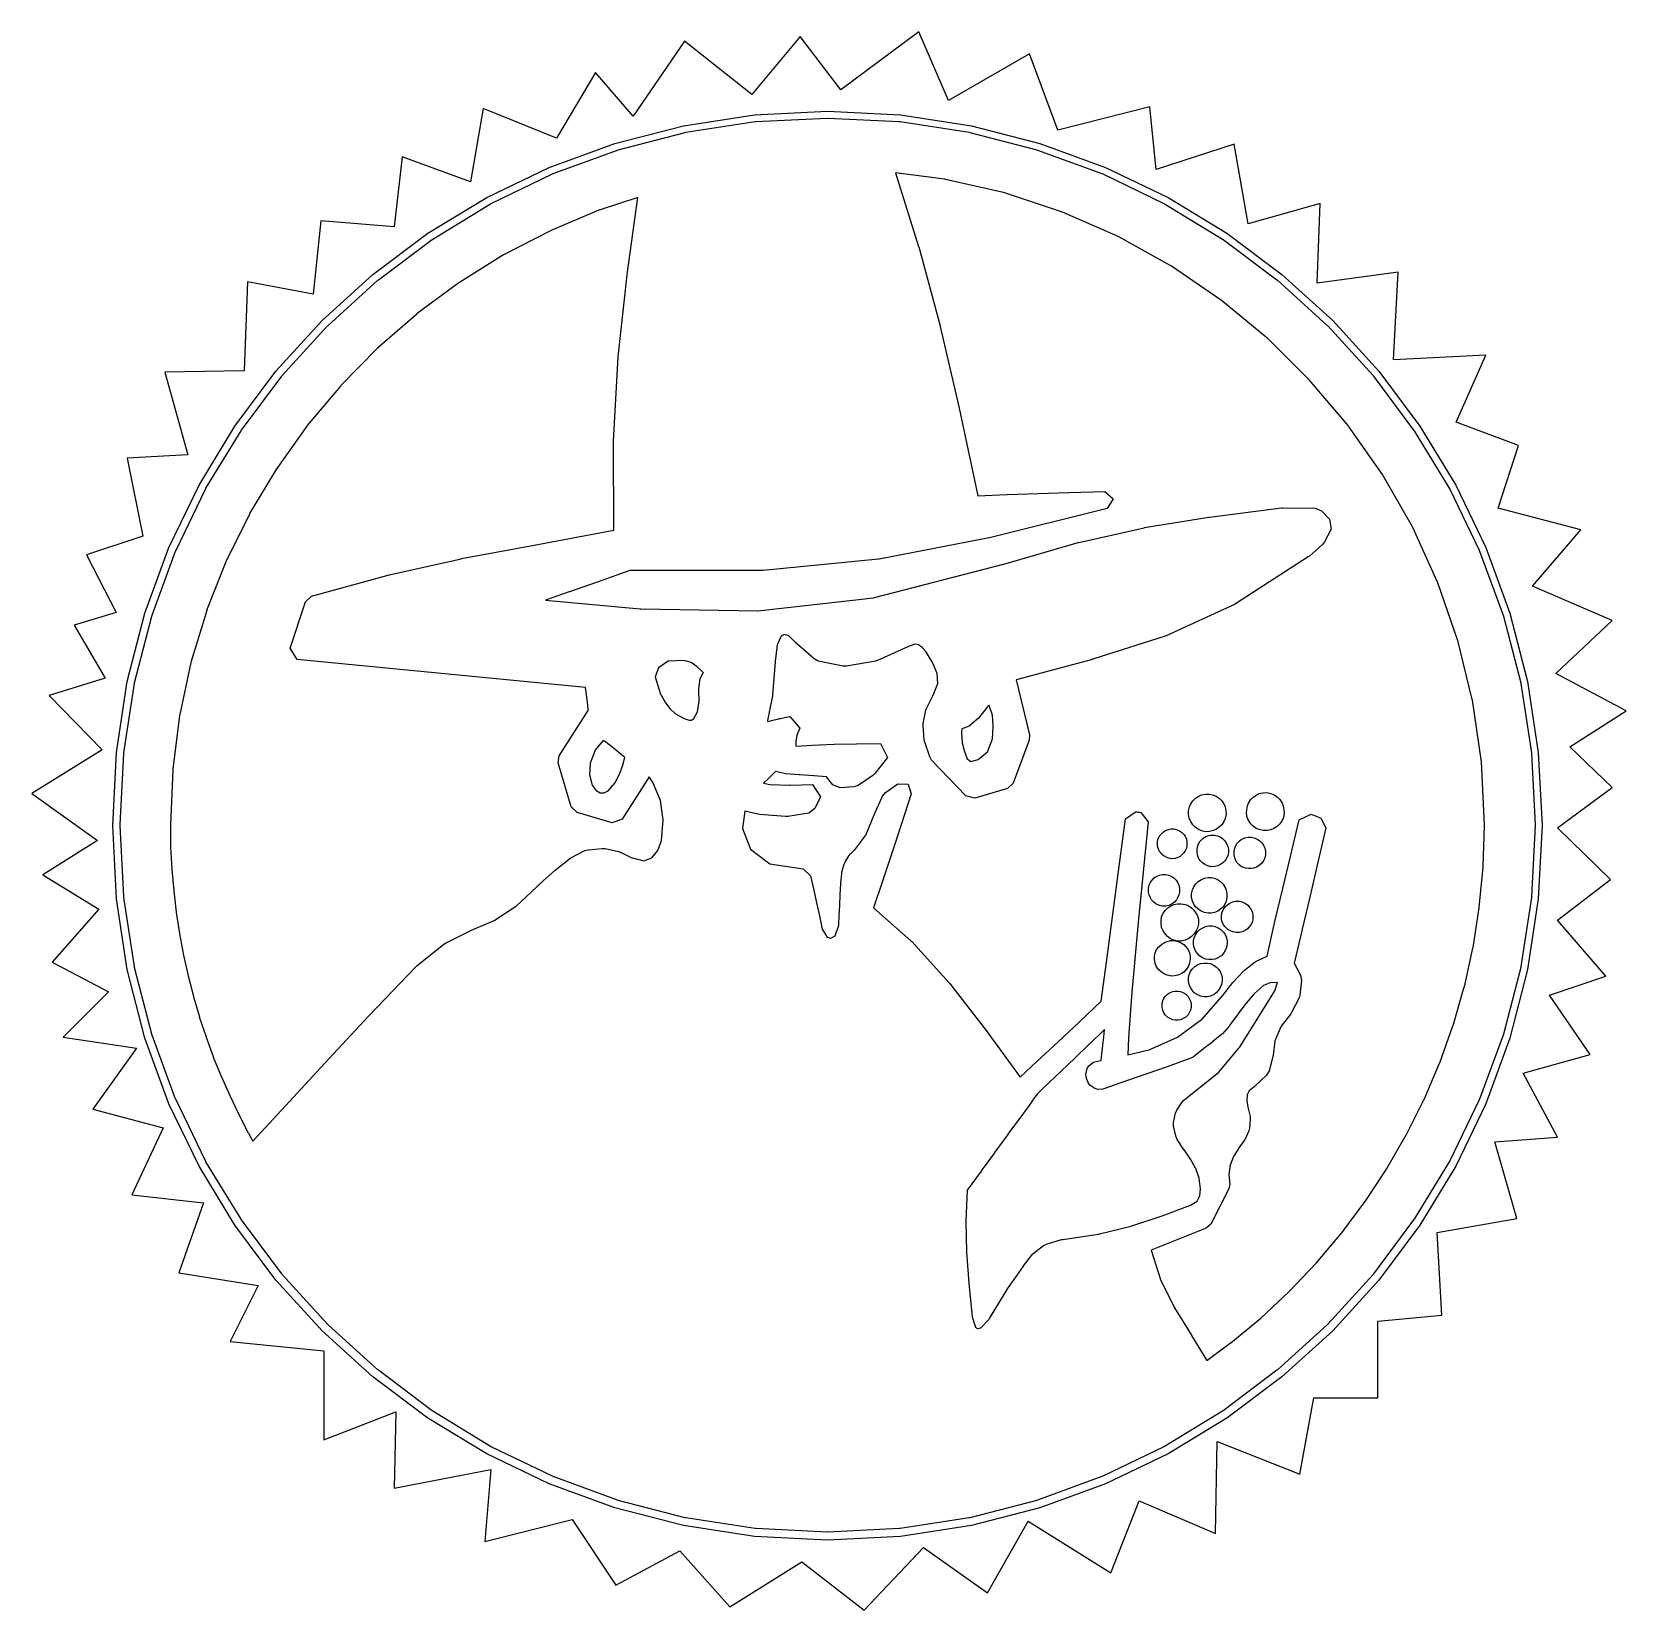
# Model space of a CAD drawing. Extents: x 0 to 83.4, y 0 to 82.6.
import ezdxf

# ---------------------------------------------------------------- set-up
doc = ezdxf.new("R2010")
doc.units = 0
for name, color, linetype in [('Base', 7, 'CONTINUOUS'), ('Inner', 7, 'CONTINUOUS'), ('Outer', 7, 'CONTINUOUS')]:
    doc.layers.add(name, color=color, linetype=linetype)

msp = doc.modelspace()

# ---------------------------------------------------------------- linework, layer by layer
at = {"layer": 'Base', "color": 7}
msp.add_lwpolyline([(46.407917, 82.611736), (42.324514, 79.586667), (40.199028, 82.364792), (37.667847, 79.339722), (34.157708, 82.117847), (31.458958, 78.193194), (29.501042, 80.48625), (27.454931, 77.055486), (23.618472, 78.607708), (22.957014, 74.762431), (19.3675, 76.076528), (18.952986, 72.398819), (15.116528, 72.725139), (14.710833, 68.879861), (11.280069, 69.5325), (11.1125, 64.875833), (6.949722, 64.796458), (8.166806, 60.466111), (4.982986, 60.298542), (5.803194, 56.215139), (2.8575, 55.236181), (4.409722, 52.211111), (2.204861, 51.558472), (3.836458, 48.780347), (0.899583, 47.880764), (3.677708, 45.023264), (0, 42.739028), (3.430764, 40.287222), (0.573264, 38.488056), (3.510139, 36.688889), (1.058333, 33.910764), (4.004028, 32.358542), (1.631597, 29.986111), (5.476875, 29.412847), (3.183819, 26.229028), (6.861528, 25.250069), (5.229931, 21.731111), (8.987014, 21.325417), (7.681736, 17.647708), (11.844514, 16.995069), (10.380486, 14.058194), (15.284097, 13.564306), (15.284097, 8.907639), (19.041181, 10.380472), (18.952986, 6.376472), (24.024167, 7.355417), (23.697847, 3.598333), (28.275139, 4.736028), (30.559375, 1.305278), (33.910764, 3.104444), (36.521319, 0.167584), (40.287222, 2.531195), (43.550417, 0), (46.654861, 3.272028), (50.00625, 0.899583), (52.131736, 4.656667), (56.462083, 1.957917), (57.934931, 5.723805), (61.938958, 4.004028), (62.018333, 8.82825), (66.348681, 7.108472), (67.080694, 11.1125), (70.432083, 11.1125), (70.432083, 15.116528), (73.783472, 15.442847), (73.536528, 19.773194), (77.708125, 20.505208), (76.561597, 24.509236), (79.833611, 24.756181), (78.034444, 28.107569), (81.544583, 29.086528), (79.419097, 32.190972), (82.364792, 33.17875), (79.833611, 36.115625), (82.611736, 38.241111), (79.833611, 40.939861), (82.691111, 43.065347), (80.48625, 45.182014), (83.423125, 47.069375), (79.745417, 49.027292), (82.691111, 51.805417), (78.528333, 53.604583), (81.059514, 56.541458), (76.729167, 57.687986), (77.7875, 60.96), (74.524306, 62.185903), (76.076528, 65.696042), (71.252292, 65.449097), (71.499236, 70.026389), (67.248264, 69.453125), (67.407014, 73.624722), (63.649931, 72.557569), (62.917917, 76.729167), (58.834514, 75.415069), (58.508194, 78.687083), (53.683958, 77.461181), (52.211111, 81.465208), (47.960139, 79.013403), (46.407917, 82.611736), (42.324514, 79.586667), (40.199028, 82.364792), (37.667847, 79.339722), (34.157708, 82.117847), (31.458958, 78.193194), (29.501042, 80.48625), (27.454931, 77.055486), (23.618472, 78.607708), (22.957014, 74.762431), (19.3675, 76.076528), (18.952986, 72.398819), (15.116528, 72.725139), (14.710833, 68.879861), (11.280069, 69.5325), (11.1125, 64.875833), (6.949722, 64.796458), (8.166806, 60.466111), (4.982986, 60.298542), (5.803194, 56.215139), (2.8575, 55.236181), (4.409722, 52.211111), (2.204861, 51.558472), (3.836458, 48.780347), (0.899583, 47.880764), (3.677708, 45.023264), (0, 42.739028), (3.430764, 40.287222), (0.573264, 38.488056), (3.510139, 36.688889), (1.058333, 33.910764), (4.004028, 32.358542), (1.631597, 29.986111), (5.476875, 29.412847), (3.183819, 26.229028), (6.861528, 25.250069), (5.229931, 21.731111), (8.987014, 21.325417), (7.681736, 17.647708), (11.844514, 16.995069), (10.380486, 14.058194), (15.284097, 13.564306), (15.284097, 8.907639), (19.041181, 10.380472), (18.952986, 6.376472), (24.024167, 7.355417), (23.697847, 3.598333), (28.275139, 4.736028), (30.559375, 1.305278), (33.910764, 3.104444), (36.521319, 0.167584), (40.287222, 2.531195), (43.550417, 0), (46.654861, 3.272028), (50.00625, 0.899583), (52.131736, 4.656667), (56.462083, 1.957917), (57.934931, 5.723805), (61.938958, 4.004028), (62.018333, 8.82825), (66.348681, 7.108472), (67.080694, 11.1125), (70.432083, 11.1125), (70.432083, 15.116528), (73.783472, 15.442847), (73.536528, 19.773194), (77.708125, 20.505208), (76.561597, 24.509236), (79.833611, 24.756181), (78.034444, 28.107569), (81.544583, 29.086528), (79.419097, 32.190972), (82.364792, 33.17875), (79.833611, 36.115625), (82.611736, 38.241111), (79.833611, 40.939861), (82.691111, 43.065347), (80.48625, 45.182014), (83.423125, 47.069375), (79.745417, 49.027292), (82.691111, 51.805417), (78.528333, 53.604583), (81.059514, 56.541458), (76.729167, 57.687986), (77.7875, 60.96), (74.524306, 62.185903), (76.076528, 65.696042), (71.252292, 65.449097), (71.499236, 70.026389), (67.248264, 69.453125), (67.407014, 73.624722), (63.649931, 72.557569), (62.917917, 76.729167), (58.834514, 75.415069), (58.508194, 78.687083), (53.683958, 77.461181), (52.211111, 81.465208), (47.960139, 79.013403), (46.407917, 82.611736)], dxfattribs=at)
at = {"layer": 'Inner', "color": 7}
for points in [[(41.612323, 4.078993), (37.885374, 4.276302), (37.841527, 4.276302), (34.22419, 4.824383), (34.180343, 4.835344), (30.683588, 5.745158), (30.639742, 5.756119), (27.285488, 6.994781), (27.241641, 7.016703), (24.04085, 8.551328), (23.997003, 8.57325), (20.982559, 10.414802), (20.949673, 10.436723), (18.132539, 12.552315), (18.099653, 12.574237), (15.50175, 14.930984), (15.468864, 14.96387), (13.101155, 17.572734), (13.079234, 17.60562), (10.974604, 20.422756), (10.952682, 20.455638), (9.111131, 23.470083), (9.089209, 23.513929), (7.543621, 26.703759), (7.5217, 26.747605), (6.293999, 30.10186), (6.283038, 30.145706), (5.373224, 33.642461), (5.362263, 33.686307), (4.803221, 37.303643), (4.803221, 37.34749), (4.616873, 41.074439), (4.616873, 41.118282), (4.803221, 44.83427), (4.803221, 44.878117), (5.362263, 48.495451), (5.373224, 48.539298), (6.283038, 52.036056), (6.293999, 52.079895), (7.5217, 55.434152), (7.543621, 55.477999), (9.089209, 58.678794), (9.111131, 58.722637), (10.952682, 61.737081), (10.974604, 61.76996), (13.079234, 64.587095), (13.101155, 64.619939), (15.468864, 67.217844), (15.50175, 67.250687), (18.099653, 69.618394), (18.132539, 69.640337), (20.949673, 71.744967), (20.982559, 71.76691), (23.997003, 73.608459), (24.04085, 73.630402), (27.241641, 75.175985), (27.285488, 75.197928), (30.639742, 76.42563), (30.683588, 76.436601), (34.180343, 77.346415), (34.22419, 77.357386), (37.841527, 77.91643), (37.885374, 77.91643), (41.612323, 78.102777), (41.656166, 78.102777), (45.383111, 77.91643), (45.426958, 77.91643), (49.044296, 77.357386), (49.088146, 77.346415), (52.584897, 76.436601), (52.628744, 76.42563), (55.993954, 75.197928), (56.037801, 75.175985), (59.227635, 73.630402), (59.271475, 73.608459), (62.296887, 71.76691), (62.32973, 71.744967), (65.146862, 69.640337), (65.179741, 69.618394), (67.777639, 67.250687), (67.810518, 67.217844), (70.178224, 64.619939), (70.200167, 64.587095), (72.304794, 61.76996), (72.326736, 61.737081), (74.168293, 58.722637), (74.190236, 58.678794), (75.735826, 55.477999), (75.757768, 55.434152), (76.996431, 52.079895), (77.007402, 52.036056), (77.906256, 48.539298), (77.917192, 48.495451), (78.47632, 44.878117), (78.47632, 44.83427), (78.662671, 41.118282), (78.662671, 41.074439), (78.47632, 37.34749), (78.47632, 37.303643), (77.917276, 33.686307), (77.90634, 33.642461), (77.00747, 30.145706), (76.996498, 30.10186), (75.757821, 26.747605), (75.735878, 26.703759), (74.190288, 23.513929), (74.168346, 23.470083), (72.326789, 20.455638), (72.304846, 20.422756), (70.200217, 17.60562), (70.178274, 17.572734), (67.810567, 14.96387), (67.777653, 14.930984), (65.179755, 12.574237), (65.146876, 12.552315), (62.329737, 10.436723), (62.296894, 10.414802), (59.271482, 8.57325), (59.227642, 8.551328), (56.037812, 7.016703), (55.993965, 6.994781), (52.628751, 5.756119), (52.584904, 5.745158), (49.088153, 4.835344), (49.044303, 4.824383), (45.426969, 4.276302), (45.383122, 4.276302), (41.656229, 4.078993), (41.612323, 4.078993)], [(61.474763, 13.067518), (62.724386, 13.988293), (62.746329, 13.999253), (64.30288, 15.281763), (64.324823, 15.303684), (65.793676, 16.684848), (67.207726, 18.164666), (67.229669, 18.186587), (68.5341, 19.732175), (68.545071, 19.754097), (69.750848, 21.365454), (69.772791, 21.387376), (70.890871, 23.086426), (70.901842, 23.108348), (71.921268, 24.873168), (71.932239, 24.89509), (72.842056, 26.703756), (72.852993, 26.736642), (73.664152, 28.62204), (73.675124, 28.643962), (74.354739, 30.584168), (74.365711, 30.606089), (74.946683, 32.623027), (74.957654, 32.623027), (75.407076, 34.650926), (75.418047, 34.683811), (75.735935, 36.755553), (75.735935, 36.777496), (75.944204, 38.893087), (75.944204, 38.925966), (76.009976, 41.074442), (76.009976, 41.107356), (75.856514, 44.395838), (75.385161, 47.629516), (75.374225, 47.673362), (74.617869, 50.753574), (74.606898, 50.797418), (73.565544, 53.778979), (73.554572, 53.811858), (72.261102, 56.661876), (72.239159, 56.705726), (70.693576, 59.402281), (70.671634, 59.43516), (68.895849, 61.967293), (68.873906, 62.000208), (66.846006, 64.400797), (64.653682, 66.571199), (64.620839, 66.604078), (62.231207, 68.566203), (62.198328, 68.588146), (59.633312, 70.342002), (59.600433, 70.363944), (56.881952, 71.876648), (56.849074, 71.898591), (53.933284, 73.17014), (50.951726, 74.167647), (50.907879, 74.178619), (47.805742, 74.891124), (47.761899, 74.90206), (45.19688, 75.230909), (46.402657, 71.372423), (46.413628, 71.361452), (47.520782, 67.21808), (47.520782, 67.196137), (48.518293, 62.910145), (49.504836, 58.328193), (51.01754, 58.393961), (51.028512, 58.393961), (52.650835, 58.448769), (54.262193, 58.503573), (56.147589, 58.558384), (56.587443, 58.165986), (56.268165, 57.670495), (50.118698, 56.13587), (50.096755, 56.124898), (44.341909, 55.017783), (44.298062, 55.017783), (38.25821, 54.425854), (38.214364, 54.425854), (31.297601, 54.414847), (29.631435, 53.822921), (28.129694, 53.296764), (28.118733, 53.296764), (26.86911, 52.869264), (31.82376, 52.419832), (31.856642, 52.419832), (37.973226, 52.31022), (37.984197, 52.31022), (44.035006, 52.98984), (44.089817, 53.000811), (50.842168, 54.74371), (50.86411, 54.74371), (54.744518, 55.883715), (54.777432, 55.883715), (58.197454, 56.651028), (58.219396, 56.661999), (61.595572, 57.210082), (61.617514, 57.210082), (65.388307, 57.692396), (65.443114, 57.692396), (67.15313, 57.681424), (67.481976, 57.549884), (67.909479, 57.100452), (67.986212, 56.574298), (67.635438, 55.916601), (67.536783, 55.785064), (66.857164, 55.171209), (66.791396, 55.127363), (62.976753, 52.671962), (62.921981, 52.639083), (59.348493, 50.994843), (59.304647, 50.983871), (55.522887, 49.778094), (55.500944, 49.767123), (51.510918, 48.692887), (52.201501, 45.809983), (52.19053, 45.535906), (51.346485, 43.288772), (51.050522, 43.014734), (49.340512, 42.499534), (48.880123, 42.620117), (47.082417, 44.494549), (46.983763, 44.669936), (46.720682, 45.437249), (46.69874, 45.546867), (46.643932, 46.281298), (46.643932, 46.40187), (46.786433, 47.114375), (46.83028, 47.234955), (47.170093, 47.892652), (47.411245, 48.495539), (47.378401, 49.032657), (47.148207, 49.569779), (47.115363, 49.635551), (46.775553, 50.18363), (46.764582, 50.194602), (46.589192, 50.391907), (46.391883, 50.523443), (46.194578, 50.556322), (45.87669, 50.435743), (45.843846, 50.424771), (44.254409, 49.701305), (44.144794, 49.668426), (42.621126, 49.41631), (42.456703, 49.41631), (41.152272, 49.679391), (40.943936, 49.789006), (40.001232, 50.622091), (39.97929, 50.633027), (39.606594, 50.994762), (39.365435, 51.06053), (39.201016, 50.983801), (39.003704, 50.523408), (38.894089, 49.657444), (38.894089, 49.635502), (38.828317, 48.769531), (38.828317, 48.75856), (38.75157, 47.903553), (38.75157, 47.859707), (38.576183, 47.004704), (38.576183, 46.993732), (38.499454, 46.566229), (38.510425, 46.522379), (38.674851, 46.555258), (38.685788, 46.566229), (38.926946, 46.610072), (38.948889, 46.621009), (39.146194, 46.664859), (39.168172, 46.675901), (39.398363, 46.719751), (39.661444, 46.774559), (40.176641, 46.160708), (40.034139, 45.798976), (39.979332, 45.470124), (39.979332, 45.228969), (40.823374, 45.272815), (41.974343, 45.327623), (41.985315, 45.327623), (43.136287, 45.349566), (43.147259, 45.349566), (44.407847, 45.360537), (44.769578, 44.637067), (44.11188, 43.793025), (44.0023, 43.694385), (43.234984, 43.168231), (43.015754, 43.091502), (42.303248, 43.036691), (41.919588, 43.201114), (41.579786, 43.617656), (40.933049, 43.672467), (40.911106, 43.672467), (40.176679, 43.71631), (40.154737, 43.71631), (39.442231, 43.782082), (39.387424, 43.793054), (38.916077, 43.902669), (38.784537, 43.771132), (38.521457, 43.519016), (38.280301, 43.288821), (38.620111, 43.212089), (39.650501, 43.17921), (39.68338, 43.17921), (40.84531, 43.223057), (41.272813, 42.57632), (40.97685, 41.962472), (40.648005, 41.710352), (39.551843, 41.534973), (39.442228, 41.534973), (38.072021, 41.644584), (37.995292, 41.655555), (37.315673, 41.819985), (37.184136, 40.921129), (37.600678, 39.824963), (38.609143, 39.057654), (40.362999, 38.794574), (40.735698, 38.443803), (40.911081, 37.687455), (41.064543, 37.018796), (41.207044, 36.350134), (41.360506, 35.648593), (41.612626, 35.221091), (41.809935, 35.166281), (42.029165, 35.286858), (42.226477, 35.856859), (42.24842, 36.38302), (42.270362, 36.898213), (42.292305, 37.424374), (42.292305, 37.435345), (42.336149, 38.038236), (42.336149, 38.049207), (42.379999, 38.542479), (42.39097, 38.619211), (42.51155, 39.046714), (42.555396, 39.145369), (42.741776, 39.485231), (42.829466, 39.594846), (43.048703, 39.792159), (43.059675, 39.80313), (43.640636, 40.570443), (44.068139, 41.622758), (44.068139, 41.633729), (44.517568, 42.609315), (44.671029, 42.795659), (45.317763, 43.245087), (45.849452, 43.237397), (46.008364, 42.729958), (45.493171, 41.107639), (45.021818, 39.682628), (44.528546, 38.213774), (44.035271, 36.755878), (45.997403, 35.034905), (46.041247, 35.002015), (48.003379, 32.842577), (48.025322, 32.809688), (49.932639, 30.343324), (49.943611, 30.332364), (51.708435, 27.898885), (52.607281, 28.731968), (53.703446, 29.751398), (54.799607, 30.781789), (55.961538, 31.866989), (56.290386, 34.300468), (56.290386, 34.311429), (56.586346, 36.547598), (56.871348, 38.794729), (57.222122, 41.414559), (57.792126, 41.798212), (57.82497, 41.78724), (57.86882, 41.776269), (57.879791, 41.776269), (57.890763, 41.776269), (57.956602, 41.765227), (57.967573, 41.765227), (58.033345, 41.754256), (58.406037, 41.260984), (57.890844, 35.999402), (57.561992, 32.349187), (57.561992, 32.338227), (57.386608, 29.959556), (57.386608, 29.948596), (57.342761, 29.071666), (58.449884, 29.323784), (58.460855, 29.323784), (59.951638, 29.992442), (61.212226, 30.924179), (61.234168, 30.93514), (62.286483, 32.129956), (62.308426, 32.151877), (62.845548, 32.853421), (62.878391, 32.886307), (63.393592, 33.445349), (63.448399, 33.500157), (64.018403, 33.938622), (64.117058, 33.99343), (64.643215, 34.223624), (65.048797, 36.043249), (65.454375, 37.764223), (65.454375, 37.775194), (65.859953, 39.44136), (66.320342, 41.359638), (66.934196, 41.666566), (67.06573, 41.611762), (67.175348, 41.567911), (67.197291, 41.55694), (67.295949, 41.524061), (67.317892, 41.51309), (67.449432, 41.458282), (67.712512, 40.943085), (67.263081, 38.991917), (66.868467, 37.314791), (66.473846, 35.63766), (66.473846, 35.626689), (66.057304, 33.861873), (66.386156, 33.237061), (66.440964, 32.963021), (66.353267, 32.195708), (66.309427, 32.042245), (65.914803, 31.285893), (65.870959, 31.220124), (65.377684, 30.562427), (65.037875, 29.806075), (64.950185, 29.038763), (64.939213, 28.983954), (64.741905, 28.227603), (64.610365, 28.00837), (63.974592, 27.416444), (63.952649, 27.394522), (63.700568, 27.186177), (63.590953, 26.966945), (63.56901, 26.670981), (63.634782, 26.331171), (63.744397, 25.837899), (63.755369, 25.695398), (63.711518, 25.23501), (63.678675, 25.092509), (63.481366, 24.654045), (63.437516, 24.577313), (63.130592, 24.149811), (63.119621, 24.127889), (62.878462, 23.744233), (62.703082, 23.294806), (62.63731, 22.801534), (62.681157, 22.297299), (62.63731, 22.045182), (61.69461, 20.203631), (61.453455, 19.99536), (58.570534, 18.844391), (59.052845, 17.298803), (59.76535, 15.862831), (59.787293, 15.818985), (60.675185, 14.393975), (60.686156, 14.383014), (61.475391, 13.067621), (61.474763, 13.067518)], [(11.566532, 24.544328), (13.484814, 26.627035), (15.534636, 28.863205), (17.628305, 31.099374), (17.628305, 31.110335), (20.10563, 33.686314), (20.149476, 33.719203), (21.563525, 34.859211), (21.640256, 34.914019), (22.977573, 35.582677), (23.010462, 35.593648), (24.194316, 36.097884), (25.356248, 36.8652), (26.123561, 37.588663), (26.759335, 38.180589), (26.770295, 38.19156), (27.373185, 38.717717), (27.384145, 38.728689), (28.129535, 39.320615), (28.206266, 39.375426), (28.940695, 39.759082), (29.105119, 39.802929), (29.850509, 39.868697), (29.993009, 39.857726), (30.694553, 39.704264), (30.793207, 39.671385), (31.363212, 39.397344), (32.020909, 39.221957), (32.448411, 39.386383), (32.755337, 39.770039), (32.941684, 40.285236), (33.029377, 41.370433), (32.886876, 42.378905), (32.514181, 43.277755), (32.50322, 43.310669), (32.294949, 43.617593), (30.880901, 41.403351), (30.365705, 41.206039), (28.535116, 41.743193), (28.22819, 42.05012), (27.537609, 44.352055), (27.592417, 44.724754), (29.116081, 47.092461), (29.083192, 47.388424), (29.039345, 47.772084), (29.039345, 47.783055), (28.984537, 48.166708), (28.984537, 48.177679), (28.973576, 48.287294), (13.890394, 49.756152), (13.506738, 50.348081), (14.317897, 52.781553), (14.624822, 53.077523), (18.768313, 54.206567), (18.790234, 54.206567), (22.462376, 55.028687), (22.473337, 55.039659), (26.277017, 55.752164), (30.453392, 56.530438), (30.43147, 61.178165), (30.43147, 61.200108), (30.683588, 65.584754), (30.683588, 65.606697), (31.143975, 69.89269), (31.143975, 69.914632), (31.713979, 73.948505), (29.729927, 73.301768), (29.697041, 73.290832), (27.164908, 72.216596), (27.132022, 72.205624), (24.709505, 70.956004), (24.676619, 70.934061), (22.37468, 69.49809), (22.363719, 69.487119), (22.341798, 69.476147), (20.160436, 67.864789), (20.138515, 67.842846), (18.088693, 66.056104), (16.17041, 64.093975), (16.148489, 64.072033), (14.405592, 62.000282), (14.38367, 61.967438), (12.816159, 59.764154), (12.805199, 59.753182), (12.794238, 59.73124), (11.391151, 57.396415), (11.38019, 57.363572), (10.163451, 54.908168), (10.15249, 54.875289), (9.144022, 52.321234), (9.154983, 52.321234), (8.3219, 49.60275), (8.310939, 49.60275), (7.740935, 46.873312), (7.729974, 46.829461), (7.368241, 44.023291), (7.368241, 43.990376), (7.247663, 41.096512), (7.247663, 41.074569), (7.258624, 39.945525), (7.258624, 39.923582), (7.324394, 38.794535), (7.324394, 38.772592), (7.423048, 37.654509), (7.423048, 37.643537), (7.554588, 36.52545), (7.554588, 36.514479), (7.729974, 35.418317), (7.729974, 35.396375), (7.938244, 34.289252), (7.927283, 34.289252), (8.1794, 33.204053), (8.1794, 33.193092), (8.45344, 32.129815), (8.45344, 32.107893), (8.771328, 31.055578), (8.760367, 31.055578), (9.111138, 30.003264), (9.111138, 29.992303), (9.483834, 28.972873), (9.494794, 28.950951), (9.900375, 27.953444), (9.900375, 27.942483), (10.349801, 26.944976), (10.360762, 26.934015), (10.832111, 25.94747), (10.832111, 25.936509), (11.325384, 24.982726), (11.336345, 24.971765), (11.566532, 24.544328)], [(34.388614, 46.577172), (34.520153, 46.588144), (34.640731, 46.66488), (34.827079, 47.01565), (34.925733, 47.574694), (34.892847, 48.133755), (34.892847, 48.232406), (34.969579, 48.769528), (35.134003, 49.05453), (35.144964, 49.065501), (35.123042, 49.087444), (34.805155, 49.383403), (34.49823, 49.60264), (34.114573, 49.712256), (33.292452, 49.668409), (32.788218, 49.32862), (32.623794, 48.846306), (32.897834, 47.947453), (32.908795, 47.92551), (33.14995, 47.498004), (33.380144, 47.19108), (33.687069, 46.917042), (34.092649, 46.686847), (34.125539, 46.664905), (34.388614, 46.577172)], [(49.131982, 44.428696), (49.515642, 44.516393), (49.997953, 44.932935), (50.26103, 45.60159), (50.304876, 46.237363), (50.304876, 46.259305), (50.304876, 46.292184), (50.26103, 46.851224), (50.085646, 47.35546), (50.074675, 47.377403), (50.030828, 47.322595), (50.008885, 47.289716), (49.581382, 46.752598), (49.526571, 46.68683), (49.055221, 46.292213), (48.879838, 46.204519), (48.660604, 46.138751), (48.649632, 45.952399), (48.649632, 45.930457), (48.649632, 45.908514), (48.682511, 45.437167), (48.682511, 45.404289), (48.781162, 44.987746), (48.934624, 44.560247), (49.131933, 44.428703), (49.131982, 44.428696)], [(29.94916, 42.773494), (30.157431, 42.883109), (30.497241, 43.288687), (30.519163, 43.321601), (30.738395, 43.727183), (30.749356, 43.749126), (30.935703, 44.27528), (30.946664, 44.308194), (31.034356, 44.637043), (30.848009, 44.76858), (30.837048, 44.779551), (30.409545, 45.130321), (30.025889, 45.437249), (29.982043, 45.470128), (29.894349, 45.524932), (29.499731, 45.042621), (29.214729, 44.330116), (29.170883, 43.716265), (29.324346, 43.17915), (29.521655, 42.905108), (29.740887, 42.784529), (29.949158, 42.773558), (29.94916, 42.773494)], [(61.430916, 40.745593), (61.211686, 40.78944), (61.04726, 40.866173), (60.871873, 40.986749), (60.751297, 41.107328), (60.641682, 41.271751), (60.564952, 41.436177), (60.521102, 41.655407), (60.532073, 41.841759), (60.57592, 42.050028), (60.641692, 42.20349), (60.751307, 42.367913), (60.882844, 42.499453), (61.058234, 42.609072), (61.211696, 42.67484), (61.430927, 42.718683), (61.617278, 42.707712), (61.825547, 42.663868), (61.979013, 42.598097), (62.143435, 42.488481), (62.264015, 42.367902), (62.37363, 42.203479), (62.439398, 42.050018), (62.483245, 41.841748), (62.494216, 41.655397), (62.45037, 41.436167), (62.373641, 41.27174), (62.264025, 41.107318), (62.15441, 40.997699), (61.990019, 40.877105), (61.825593, 40.800376), (61.617324, 40.75653), (61.430976, 40.745558), (61.430916, 40.745593)], [(64.445356, 40.800405), (64.43442, 40.811376), (64.226147, 40.855219), (64.072685, 40.920991), (63.908263, 41.03061), (63.776722, 41.162146), (63.667104, 41.337533), (63.601335, 41.490999), (63.557492, 41.710229), (63.568464, 41.896573), (63.61231, 42.104846), (63.667114, 42.247347), (63.776733, 42.422734), (63.897316, 42.543314), (64.061735, 42.66389), (64.226158, 42.740619), (64.434431, 42.784466), (64.620779, 42.795437), (64.840012, 42.751594), (65.004435, 42.674861), (65.179825, 42.554285), (65.311366, 42.422745), (65.420977, 42.247358), (65.475788, 42.104857), (65.519635, 41.896584), (65.530607, 41.71024), (65.48676, 41.491009), (65.420988, 41.337544), (65.311376, 41.162157), (65.168893, 41.019691), (64.993502, 40.910076), (64.840041, 40.844304), (64.62081, 40.800461), (64.445356, 40.800405)], [(59.622249, 39.331551), (59.446866, 39.37539), (59.293404, 39.441162), (59.183785, 39.517891), (59.085134, 39.616553), (59.008402, 39.715204), (58.920705, 39.912512), (58.898762, 40.044052), (58.898762, 40.197514), (58.920705, 40.329055), (59.008402, 40.526363), (59.085134, 40.625018), (59.216675, 40.734633), (59.326286, 40.800405), (59.479748, 40.866173), (59.611288, 40.888116), (59.764754, 40.888116), (59.885333, 40.866173), (60.060717, 40.78944), (60.159374, 40.723672), (60.279954, 40.603092), (60.345719, 40.504438), (60.411491, 40.361937), (60.444334, 40.230397), (60.444334, 40.011167), (60.411491, 39.879626), (60.345719, 39.737125), (60.279954, 39.638471), (60.181292, 39.528852), (60.082642, 39.452123), (59.92918, 39.37539), (59.8086, 39.342547), (59.622249, 39.331551)], [(61.693997, 38.915008), (61.540531, 38.958848), (61.376105, 39.035581), (61.255529, 39.123278), (61.145914, 39.221932), (61.069185, 39.331551), (60.992452, 39.528852), (60.970509, 39.671353), (60.970509, 39.802894), (60.992452, 39.945395), (61.04726, 40.109821), (61.123989, 40.241361), (61.277454, 40.394827), (61.39803, 40.471556), (61.540531, 40.526363), (61.683032, 40.559242), (61.880348, 40.559242), (62.03381, 40.526363), (62.176307, 40.471556), (62.29689, 40.394827), (62.42843, 40.263286), (62.51612, 40.131746), (62.581889, 39.978284), (62.614768, 39.835783), (62.614768, 39.638471), (62.581889, 39.49597), (62.494195, 39.309622), (62.406505, 39.20001), (62.318808, 39.123278), (62.198232, 39.035581), (62.03381, 38.958848), (61.880348, 38.926004), (61.693997, 38.915033), (61.693997, 38.915008)], [(63.656122, 38.816351), (63.502663, 38.838293), (63.305351, 38.915026), (63.19574, 38.991755), (63.07516, 39.123295), (62.998428, 39.243868), (62.94362, 39.386369), (62.910741, 39.52887), (62.910741, 39.726182), (62.94362, 39.879644), (62.998428, 40.022145), (63.07516, 40.142724), (63.173811, 40.252343), (63.28343, 40.340033), (63.469778, 40.427723), (63.623243, 40.460602), (63.820548, 40.460602), (63.963053, 40.427723), (64.116518, 40.361955), (64.248058, 40.274265), (64.35767, 40.164646), (64.44536, 40.04407), (64.522096, 39.879644), (64.55494, 39.726182), (64.55494, 39.52887), (64.522096, 39.386369), (64.44536, 39.22195), (64.35767, 39.101367), (64.22613, 38.969827), (64.094589, 38.893097), (63.930163, 38.838293), (63.787662, 38.816351), (63.656122, 38.816351)], [(59.150903, 36.843257), (58.997434, 36.887108), (58.811093, 36.974798), (58.701474, 37.062491), (58.591859, 37.183071), (58.51513, 37.314611), (58.47128, 37.446151), (58.438401, 37.588652), (58.438401, 37.785957), (58.47128, 37.939423), (58.537052, 38.103845), (58.613781, 38.213464), (58.723396, 38.323076), (58.833015, 38.399808), (58.997434, 38.465577), (59.139935, 38.498491), (59.337247, 38.498491), (59.490709, 38.465577), (59.655135, 38.399808), (59.764754, 38.323076), (59.874372, 38.213464), (59.951101, 38.103845), (60.016873, 37.939423), (60.049752, 37.785957), (60.049752, 37.588652), (60.016873, 37.446151), (59.973023, 37.314611), (59.896294, 37.183071), (59.786679, 37.062491), (59.677057, 36.974798), (59.490709, 36.887108), (59.337247, 36.854229), (59.150903, 36.843257), (59.150903, 36.843257)], [(61.551495, 36.481526), (61.354187, 36.514405), (61.1788, 36.591134), (61.014374, 36.700749), (60.893798, 36.810371), (60.795143, 36.952872), (60.729372, 37.117292), (60.685528, 37.303643), (60.685528, 37.500948), (60.729372, 37.698257), (60.784183, 37.829797), (60.882833, 37.994223), (61.036299, 38.147688), (61.200725, 38.246357), (61.354187, 38.312125), (61.551495, 38.345004), (61.715918, 38.345004), (61.891309, 38.312125), (62.044767, 38.246357), (62.198232, 38.147706), (62.340733, 37.994223), (62.439388, 37.829797), (62.494195, 37.698257), (62.538042, 37.500948), (62.538042, 37.303643), (62.494195, 37.117292), (62.42843, 36.952872), (62.329769, 36.810371), (62.220158, 36.700749), (62.066692, 36.591134), (61.891309, 36.514405), (61.715918, 36.481526), (61.551495, 36.481526), (61.551495, 36.481526)], [(59.962059, 35.012671), (59.951087, 35.023631), (59.753779, 35.067478), (59.589356, 35.144209), (59.42493, 35.264787), (59.315315, 35.374404), (59.194735, 35.549787), (59.118003, 35.736138), (59.085159, 35.955369), (59.085159, 36.09787), (59.118003, 36.295178), (59.205696, 36.481526), (59.326276, 36.645952), (59.435894, 36.755567), (59.600317, 36.865183), (59.753779, 36.930954), (59.951087, 36.974798), (60.148399, 36.974798), (60.356669, 36.930954), (60.499152, 36.876143), (60.674536, 36.766528), (60.795115, 36.645952), (60.915695, 36.481526), (60.992424, 36.339025), (61.047235, 36.141716), (61.047235, 35.911522), (60.992424, 35.692288), (60.926655, 35.549787), (60.806076, 35.374404), (60.6855, 35.253826), (60.510113, 35.133248), (60.356651, 35.067478), (60.148382, 35.023631), (59.962059, 35.012671)], [(63.009388, 35.462097), (62.844962, 35.505944), (62.713425, 35.549787), (62.581885, 35.62652), (62.450345, 35.758057), (62.362655, 35.878639), (62.274962, 36.064984), (62.253019, 36.196524), (62.253019, 36.339025), (62.274962, 36.492487), (62.362655, 36.689799), (62.450345, 36.810379), (62.559964, 36.91999), (62.691504, 37.007684), (62.844962, 37.073455), (62.987467, 37.106334), (63.184775, 37.106334), (63.32728, 37.073455), (63.513624, 36.985758), (63.623246, 36.898068), (63.699976, 36.810379), (63.787666, 36.689799), (63.864398, 36.525373), (63.897312, 36.371911), (63.897312, 36.163638), (63.864398, 36.032098), (63.787666, 35.878639), (63.699976, 35.758057), (63.601318, 35.648445), (63.491706, 35.571712), (63.32728, 35.505944), (63.184775, 35.473065), (63.009388, 35.462094), (63.009388, 35.462097)], [(59.611288, 33.182081), (59.589345, 33.193041), (59.402991, 33.236888), (59.27145, 33.291696), (59.107028, 33.390351), (58.96453, 33.510928), (58.854908, 33.664391), (58.778179, 33.8617), (58.745335, 34.069971), (58.745335, 34.223433), (58.778179, 34.398819), (58.854908, 34.574205), (58.96453, 34.727667), (59.107028, 34.848245), (59.271468, 34.9469), (59.403008, 35.001708), (59.58936, 35.045554), (59.786672, 35.045554), (59.973016, 35.001708), (60.137446, 34.935939), (60.279929, 34.837284), (60.389541, 34.727667), (60.499159, 34.574205), (60.575889, 34.398819), (60.608767, 34.223433), (60.608767, 34.069971), (60.575889, 33.8617), (60.499159, 33.664391), (60.389541, 33.510928), (60.279929, 33.401312), (60.137428, 33.302658), (59.972995, 33.236888), (59.786651, 33.193041), (59.611288, 33.182081)], [(61.584378, 34.048048), (61.419955, 34.080934), (61.244568, 34.157666), (61.102071, 34.25632), (60.992452, 34.365936), (60.893798, 34.508437), (60.817065, 34.683823), (60.784221, 34.859209), (60.784221, 35.034595), (60.817065, 35.199019), (60.904759, 35.385368), (61.003413, 35.516908), (61.123989, 35.62652), (61.26649, 35.71421), (61.419955, 35.779982), (61.584378, 35.812896), (61.759765, 35.812896), (61.924191, 35.779982), (62.077656, 35.71421), (62.220158, 35.62652), (62.351694, 35.49498), (62.439388, 35.363443), (62.51612, 35.199019), (62.548999, 35.034595), (62.548999, 34.859209), (62.51612, 34.683823), (62.450349, 34.530361), (62.362659, 34.387859), (62.242079, 34.25632), (62.099578, 34.157666), (61.924191, 34.080934), (61.759765, 34.048048), (61.584378, 34.048048)], [(61.34323, 32.107843), (61.156878, 32.140729), (60.970527, 32.21746), (60.828029, 32.316114), (60.70745, 32.447654), (60.619756, 32.590155), (60.553988, 32.743617), (60.521109, 32.919003), (60.521109, 33.094389), (60.553988, 33.258813), (60.630721, 33.423237), (60.718411, 33.554777), (60.849951, 33.686316), (60.992452, 33.77401), (61.156878, 33.839779), (61.34323, 33.872668), (61.507649, 33.872668), (61.672075, 33.839779), (61.836501, 33.763047), (61.968038, 33.675355), (62.088617, 33.554777), (62.176307, 33.423237), (62.25304, 33.258813), (62.285919, 33.094389), (62.285919, 32.919003), (62.25304, 32.743617), (62.187268, 32.590155), (62.099578, 32.447654), (61.989963, 32.327076), (61.858423, 32.228422), (61.672075, 32.140729), (61.507649, 32.107843), (61.34323, 32.107843)], [(49.482756, 14.733683), (49.658143, 14.777529), (50.096607, 15.237917), (50.11855, 15.259838), (50.436438, 15.796957), (50.447409, 15.807918), (50.754333, 16.334076), (50.765304, 16.345037), (51.094153, 16.871194), (51.105089, 16.893116), (51.521632, 17.474081), (51.521632, 17.485042), (51.88337, 18.000238), (51.894341, 18.02216), (52.299923, 18.559279), (52.376652, 18.646971), (52.935696, 19.085436), (53.089157, 19.162167), (53.878392, 19.392361), (53.94416, 19.403322), (55.818599, 19.677362), (55.862446, 19.688323), (57.528608, 20.104864), (57.561487, 20.115825), (59.139963, 20.641982), (59.150934, 20.641982), (60.619788, 21.201024), (60.970559, 21.409296), (61.124024, 21.683335), (61.156868, 22.05603), (61.080138, 22.615073), (60.904755, 23.108346), (60.893784, 23.130267), (60.619742, 23.601616), (60.312815, 24.072966), (60.301844, 24.072966), (59.929148, 24.64297), (59.874341, 24.774509), (59.731839, 25.311628), (59.731839, 25.530861), (59.841455, 26.013172), (59.907223, 26.166634), (60.181261, 26.572214), (60.268965, 26.670869), (60.630696, 26.966832), (62.09955, 28.139725), (63.151865, 29.411272), (63.184708, 29.455118), (64.094625, 30.891091), (65.037328, 32.414755), (65.179829, 32.85322), (64.796169, 32.831298), (64.456363, 32.699759), (63.985013, 32.283217), (63.96307, 32.261295), (63.941127, 32.239374), (63.557475, 31.789947), (63.535532, 31.768026), (63.140915, 31.241868), (63.140915, 31.230907), (62.69149, 30.628018), (62.669547, 30.584172), (62.296855, 30.16763), (62.242044, 30.123784), (61.80358, 29.762051), (61.792608, 29.75109), (61.321262, 29.389356), (61.310291, 29.378396), (60.784133, 28.961855), (60.652593, 28.885123), (59.402966, 28.446659), (58.33969, 28.073964), (57.276414, 27.701269), (56.048712, 27.262805), (55.774654, 27.251844), (55.621195, 27.29569), (55.369075, 27.482038), (55.25946, 27.646462), (55.182731, 27.832809), (55.149852, 28.04108), (55.226589, 28.358967), (55.314279, 28.490506), (55.555434, 28.676854), (55.774664, 28.742623), (55.862361, 28.753584), (55.961015, 28.764545), (55.993894, 29.115317), (55.993894, 29.126277), (56.048698, 29.553781), (56.048698, 29.564741), (56.092545, 29.992244), (56.092545, 30.003205), (56.136395, 30.386862), (56.125424, 30.386862), (55.33619, 29.619549), (55.325218, 29.619549), (54.590784, 28.907044), (53.8454, 28.194538), (53.834429, 28.194538), (52.968419, 27.372417), (52.957413, 27.361456), (52.661453, 27.065493), (52.628539, 27.032607), (52.42027, 26.758567), (52.398327, 26.736645), (52.179093, 26.418758), (51.894091, 26.013179), (51.88312, 26.013179), (51.071942, 24.906055), (51.071942, 24.895094), (50.370398, 23.952395), (50.370398, 23.941435), (49.668853, 22.987774), (49.668853, 22.976814), (48.934426, 21.979307), (48.868658, 20.378911), (48.868658, 20.356989), (48.868658, 20.346028), (48.912501, 18.756594), (48.912501, 18.734673), (49.033081, 17.112354), (49.033081, 17.101393), (49.208464, 15.369458), (49.208464, 15.358497), (49.37289, 14.810416), (49.482756, 14.733683)], [(59.819561, 30.880141), (59.698978, 30.902063), (59.523595, 30.978794), (59.424944, 31.044564), (59.304364, 31.165141), (59.238593, 31.263796), (59.172824, 31.406297), (59.139945, 31.537836), (59.139945, 31.76803), (59.172824, 31.888608), (59.238593, 32.020147), (59.304364, 32.118802), (59.424944, 32.23938), (59.523595, 32.305149), (59.698978, 32.38188), (59.819561, 32.403802), (59.973023, 32.403802), (60.104563, 32.38188), (60.279954, 32.305149), (60.378605, 32.23938), (60.499184, 32.118802), (60.564956, 32.020147), (60.641685, 31.844761), (60.663628, 31.724184), (60.663628, 31.570721), (60.641685, 31.439182), (60.564956, 31.263796), (60.499184, 31.165141), (60.378605, 31.044564), (60.279954, 30.978794), (60.104563, 30.902063), (59.973023, 30.880141), (59.819561, 30.880141)]]:
    msp.add_lwpolyline(points, dxfattribs=at)
at = {"layer": 'Outer', "color": 7}
msp.add_lwpolyline([(41.627778, 78.457778), (45.451144, 78.264715), (49.164062, 77.698055), (52.747743, 76.776597), (56.183383, 75.519136), (59.452191, 73.944472), (62.535367, 72.071394), (65.414116, 69.918704), (68.069643, 67.505199), (70.483149, 64.849671), (72.635838, 61.970923), (74.508916, 58.887747), (76.083581, 55.618939), (77.341041, 52.183298), (78.2625, 48.599618), (78.82916, 44.886699), (79.022222, 41.063333), (78.82916, 37.239967), (78.2625, 33.527049), (77.341041, 29.943369), (76.083581, 26.507728), (74.508916, 23.23892), (72.635838, 20.155744), (70.483149, 17.276995), (68.069643, 14.621482), (65.414116, 12.207974), (62.535367, 10.055267), (59.452191, 8.182187), (56.183383, 6.607528), (52.747743, 5.350058), (49.164062, 4.428603), (45.451144, 3.861957), (41.627778, 3.668889), (37.804412, 3.861957), (34.091493, 4.428603), (30.507813, 5.350058), (27.072172, 6.607528), (23.803365, 8.182187), (20.720188, 10.055267), (17.841439, 12.207974), (15.185912, 14.621482), (12.772406, 17.276995), (10.619717, 20.155744), (8.746641, 23.23892), (7.171974, 26.507728), (5.914514, 29.943369), (4.993056, 33.527049), (4.426397, 37.239967), (4.233333, 41.063333), (4.426397, 44.886699), (4.993056, 48.599618), (5.914514, 52.183298), (7.171974, 55.618939), (8.746641, 58.887747), (10.619717, 61.970923), (12.772406, 64.849671), (15.185912, 67.505199), (17.841439, 69.918704), (20.720188, 72.071394), (23.803365, 73.944472), (27.072172, 75.519136), (30.507813, 76.776597), (34.091493, 77.698055), (37.804412, 78.264715), (41.627778, 78.457778)], dxfattribs=at)

doc.saveas('drawing.dxf')
